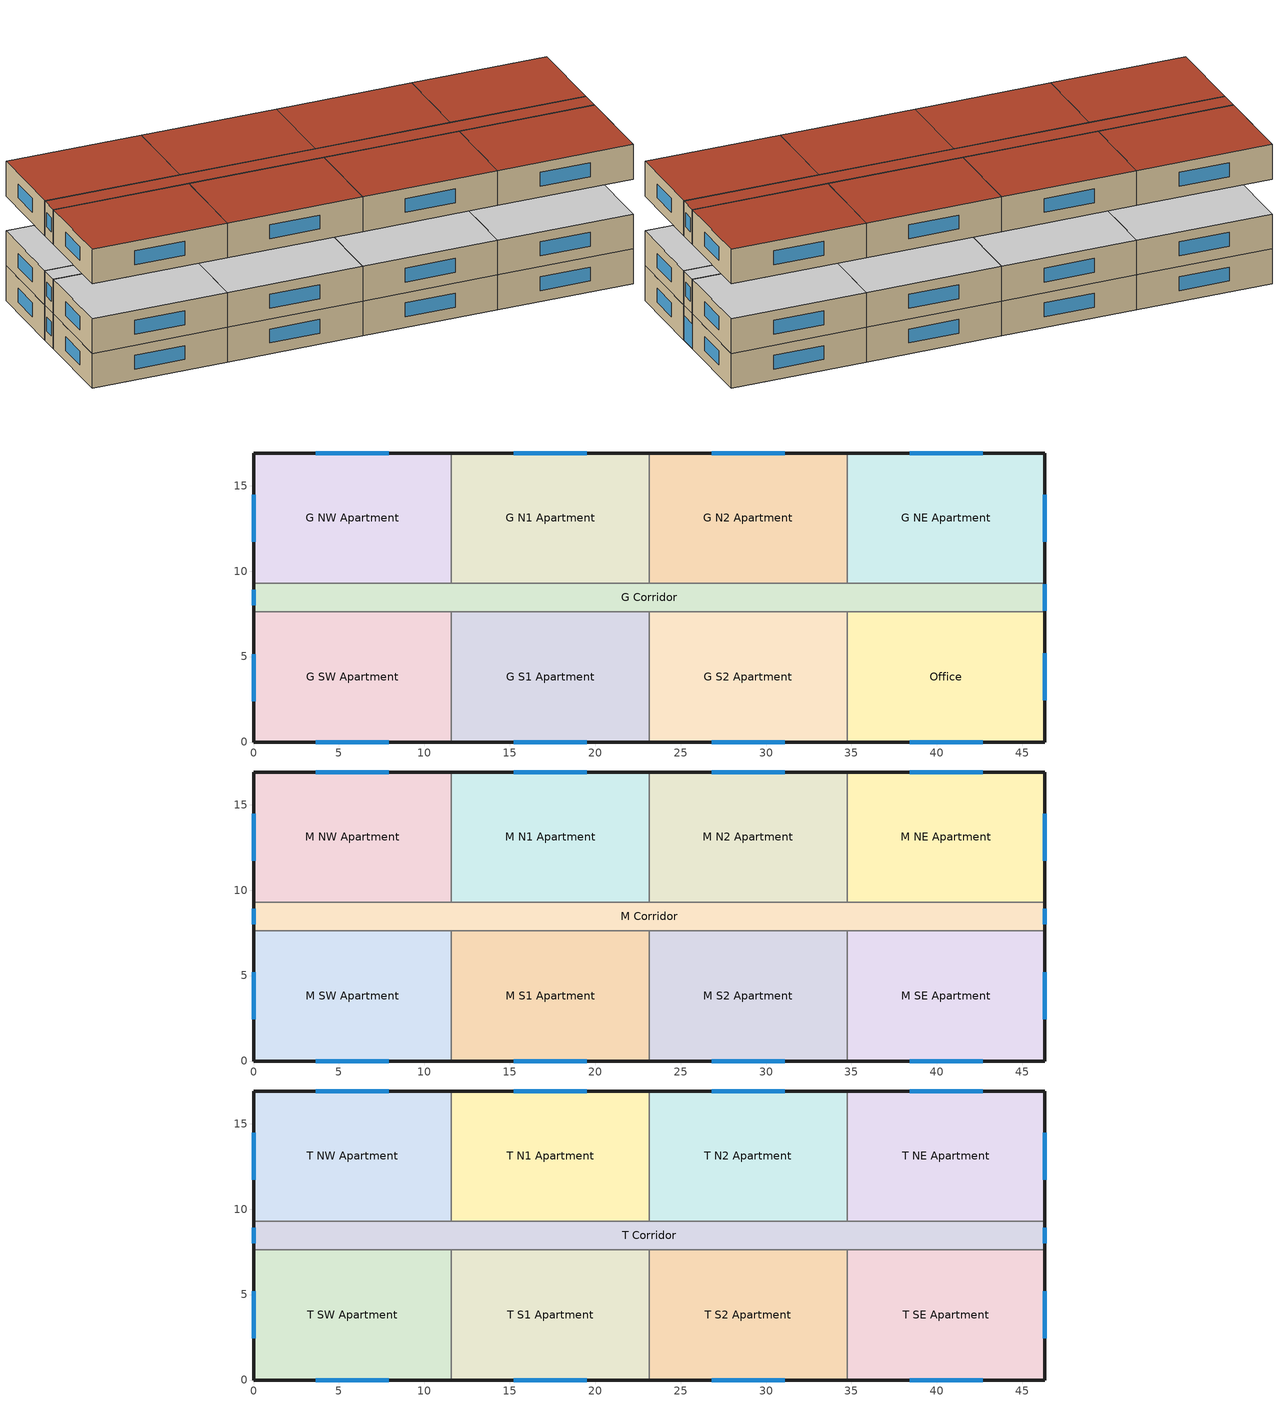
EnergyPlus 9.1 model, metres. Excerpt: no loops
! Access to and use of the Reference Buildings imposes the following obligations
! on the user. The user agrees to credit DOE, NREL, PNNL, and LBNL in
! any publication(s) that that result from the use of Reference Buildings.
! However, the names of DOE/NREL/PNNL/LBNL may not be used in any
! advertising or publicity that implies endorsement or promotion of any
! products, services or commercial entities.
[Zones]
G SW Apartment
 floor ground (ext-slab): 0,7.62 11.58,7.62 11.58,0 0,0 z0
 wall outside (Steel Frame Res Ext Wall): 0,7.62 0,0 11.58,0 z0:3.05
 wall to G Corridor (int-walls): 11.58,7.62 0,7.62 z0:3.05
 wall to G S1 Apartment (int-walls): 11.58,0 11.58,7.62 z0:3.05
 window (DarkState): 3.66,0 7.92,0 / 0,5.14 0,2.4 z0.95:2.17
 ceiling adiabatic (INT-FLOOR-UNDERSIDE): 11.58,0 11.58,7.62 0,7.62 0,0 z3.05
G NW Apartment
 floor ground (ext-slab): 0,16.92 11.58,16.92 11.58,9.3 0,9.3 z0
 wall outside (Steel Frame Res Ext Wall): 11.58,16.92 0,16.92 0,9.3 z0:3.05
 wall to G Corridor (int-walls): 0,9.3 11.58,9.3 z0:3.05
 wall to G N1 Apartment (int-walls): 11.58,9.3 11.58,16.92 z0:3.05
 window (DarkState): 7.92,16.92 3.66,16.92 / 0,14.48 0,11.73 z0.95:2.17
 ceiling adiabatic (INT-FLOOR-UNDERSIDE): 11.58,9.3 11.58,16.92 0,16.92 0,9.3 z3.05
Office
 floor ground (ext-slab): 34.75,7.62 46.33,7.62 46.33,0 34.75,0 z0
 wall outside (Steel Frame Res Ext Wall): 34.75,0 46.33,0 46.33,7.62 z0:3.05
 wall to G Corridor (int-walls): 46.33,7.62 34.75,7.62 z0:3.05
 wall to G S2 Apartment (int-walls): 34.75,7.62 34.75,0 z0:3.05
 window (DarkState): 38.4,0 42.67,0 / 46.33,2.44 46.33,5.18 z0.95:2.17
 ceiling adiabatic (INT-FLOOR-UNDERSIDE): 46.33,0 46.33,7.62 34.75,7.62 34.75,0 z3.05
G NE Apartment
 floor ground (ext-slab): 34.75,16.92 46.33,16.92 46.33,9.3 34.75,9.3 z0
 wall outside (Steel Frame Res Ext Wall): 46.33,9.3 46.33,16.92 34.75,16.92 z0:3.05
 wall to G Corridor (int-walls): 34.75,9.3 46.33,9.3 z0:3.05
 wall to G N2 Apartment (int-walls): 34.75,16.92 34.75,9.3 z0:3.05
 window (DarkState): 42.67,16.92 38.4,16.92 / 46.33,11.73 46.33,14.48 z0.95:2.17
 ceiling adiabatic (INT-FLOOR-UNDERSIDE): 46.33,9.3 46.33,16.92 34.75,16.92 34.75,9.3 z3.05
G N1 Apartment
 floor ground (ext-slab): 11.58,16.92 23.16,16.92 23.16,9.3 11.58,9.3 z0
 wall outside (Steel Frame Res Ext Wall): 23.16,16.92 11.58,16.92 z0:3.05
 wall to G Corridor (int-walls): 11.58,9.3 23.16,9.3 z0:3.05
 wall to G N2 Apartment (int-walls): 23.16,9.3 23.16,16.92 z0:3.05
 window (DarkState): 19.51,16.92 15.24,16.92 z0.95:2.17
 ceiling adiabatic (INT-FLOOR-UNDERSIDE): 23.16,9.3 23.16,16.92 11.58,16.92 11.58,9.3 z3.05
G N2 Apartment
 floor ground (ext-slab): 23.16,16.92 34.75,16.92 34.75,9.3 23.16,9.3 z0
 wall outside (Steel Frame Res Ext Wall): 34.75,16.92 23.16,16.92 z0:3.05
 wall to G Corridor (int-walls): 23.16,9.3 34.75,9.3 z0:3.05
 window (DarkState): 31.09,16.92 26.82,16.92 z0.95:2.17
 ceiling adiabatic (INT-FLOOR-UNDERSIDE): 34.75,9.3 34.75,16.92 23.16,16.92 23.16,9.3 z3.05
G S1 Apartment
 floor ground (ext-slab): 11.58,7.62 23.16,7.62 23.16,0 11.58,0 z0
 wall outside (Steel Frame Res Ext Wall): 11.58,0 23.16,0 z0:3.05
 wall to G Corridor (int-walls): 23.16,7.62 11.58,7.62 z0:3.05
 wall to G S2 Apartment (int-walls): 23.16,0 23.16,7.62 z0:3.05
 window (DarkState): 15.24,0 19.51,0 z0.95:2.17
 ceiling adiabatic (INT-FLOOR-UNDERSIDE): 23.16,0 23.16,7.62 11.58,7.62 11.58,0 z3.05
G S2 Apartment
 floor ground (ext-slab): 23.16,7.62 34.75,7.62 34.75,0 23.16,0 z0
 wall outside (Steel Frame Res Ext Wall): 23.16,0 34.75,0 z0:3.05
 wall to G Corridor (int-walls): 34.75,7.62 23.16,7.62 z0:3.05
 window (DarkState): 26.82,0 31.09,0 z0.95:2.17
 ceiling adiabatic (INT-FLOOR-UNDERSIDE): 34.75,0 34.75,7.62 23.16,7.62 23.16,0 z3.05
G Corridor
 floor ground (ext-slab): 0,9.3 46.33,9.3 46.33,7.62 0,7.62 z0
 wall outside (Steel Frame Res Ext Wall): 0,9.3 0,7.62 / 46.33,7.62 46.33,9.3 z0:3.05
 window (DarkState): 0,8.91 0,8 z0.95:2.17; 46.33,7.67 46.33,9.25 z0.03:2.13
 ceiling adiabatic (INT-FLOOR-UNDERSIDE): 46.33,7.62 46.33,9.3 0,9.3 0,7.62 z3.05
M SW Apartment
 floor adiabatic (INT-FLOOR-TOPSIDE): 0,7.62 11.58,7.62 11.58,0 0,0 z3.05
 wall outside (Steel Frame Res Ext Wall): 0,7.62 0,0 11.58,0 z3.05:6.1
 wall to M Corridor (int-walls): 11.58,7.62 0,7.62 z3.05:6.1
 wall to M S1 Apartment (int-walls): 11.58,0 11.58,7.62 z3.05:6.1
 window (DarkState): 0,5.18 0,2.44 / 3.66,0 7.92,0 z4:5.22
 ceiling adiabatic (INT-FLOOR-UNDERSIDE): 11.58,0 11.58,7.62 0,7.62 0,0 z6.1
M NW Apartment
 floor adiabatic (INT-FLOOR-TOPSIDE): 0,16.92 11.58,16.92 11.58,9.3 0,9.3 z3.05
 wall outside (Steel Frame Res Ext Wall): 11.58,16.92 0,16.92 0,9.3 z3.05:6.1
 wall to M Corridor (int-walls): 0,9.3 11.58,9.3 z3.05:6.1
 wall to M N1 Apartment (int-walls): 11.58,9.3 11.58,16.92 z3.05:6.1
 window (DarkState): 7.92,16.92 3.66,16.92 / 0,14.48 0,11.73 z4:5.22
 ceiling adiabatic (INT-FLOOR-UNDERSIDE): 11.58,9.3 11.58,16.92 0,16.92 0,9.3 z6.1
M SE Apartment
 floor adiabatic (INT-FLOOR-TOPSIDE): 34.75,7.62 46.33,7.62 46.33,0 34.75,0 z3.05
 wall outside (Steel Frame Res Ext Wall): 34.75,0 46.33,0 46.33,7.62 z3.05:6.1
 wall to M Corridor (int-walls): 46.33,7.62 34.75,7.62 z3.05:6.1
 wall to M S2 Apartment (int-walls): 34.75,7.62 34.75,0 z3.05:6.1
 window (DarkState): 46.33,2.44 46.33,5.18 / 38.4,0 42.67,0 z4:5.22
 ceiling adiabatic (INT-FLOOR-UNDERSIDE): 46.33,0 46.33,7.62 34.75,7.62 34.75,0 z6.1
M NE Apartment
 floor adiabatic (INT-FLOOR-TOPSIDE): 34.75,16.92 46.33,16.92 46.33,9.3 34.75,9.3 z3.05
 wall outside (Steel Frame Res Ext Wall): 46.33,9.3 46.33,16.92 34.75,16.92 z3.05:6.1
 wall to M Corridor (int-walls): 34.75,9.3 46.33,9.3 z3.05:6.1
 wall to M N2 Apartment (int-walls): 34.75,16.92 34.75,9.3 z3.05:6.1
 window (DarkState): 42.67,16.92 38.4,16.92 / 46.33,11.73 46.33,14.48 z4:5.22
 ceiling adiabatic (INT-FLOOR-UNDERSIDE): 46.33,9.3 46.33,16.92 34.75,16.92 34.75,9.3 z6.1
M N1 Apartment
 floor adiabatic (INT-FLOOR-TOPSIDE): 11.58,16.92 23.16,16.92 23.16,9.3 11.58,9.3 z3.05
 wall outside (Steel Frame Res Ext Wall): 23.16,16.92 11.58,16.92 z3.05:6.1
 wall to M Corridor (int-walls): 11.58,9.3 23.16,9.3 z3.05:6.1
 wall to M N2 Apartment (int-walls): 23.16,9.3 23.16,16.92 z3.05:6.1
 window (DarkState): 19.51,16.92 15.24,16.92 z4:5.22
 ceiling adiabatic (INT-FLOOR-UNDERSIDE): 23.16,9.3 23.16,16.92 11.58,16.92 11.58,9.3 z6.1
M N2 Apartment
 floor adiabatic (INT-FLOOR-TOPSIDE): 23.16,16.92 34.75,16.92 34.75,9.3 23.16,9.3 z3.05
 wall outside (Steel Frame Res Ext Wall): 34.75,16.92 23.16,16.92 z3.05:6.1
 wall to M Corridor (int-walls): 23.16,9.3 34.75,9.3 z3.05:6.1
 window (DarkState): 31.09,16.92 26.82,16.92 z4:5.22
 ceiling adiabatic (INT-FLOOR-UNDERSIDE): 34.75,9.3 34.75,16.92 23.16,16.92 23.16,9.3 z6.1
M S1 Apartment
 floor adiabatic (INT-FLOOR-TOPSIDE): 11.58,7.62 23.16,7.62 23.16,0 11.58,0 z3.05
 wall outside (Steel Frame Res Ext Wall): 11.58,0 23.16,0 z3.05:6.1
 wall to M Corridor (int-walls): 23.16,7.62 11.58,7.62 z3.05:6.1
 wall to M S2 Apartment (int-walls): 23.16,0 23.16,7.62 z3.05:6.1
 window (DarkState): 15.24,0 19.51,0 z4:5.22
 ceiling adiabatic (INT-FLOOR-UNDERSIDE): 23.16,0 23.16,7.62 11.58,7.62 11.58,0 z6.1
M S2 Apartment
 floor adiabatic (INT-FLOOR-TOPSIDE): 23.16,7.62 34.75,7.62 34.75,0 23.16,0 z3.05
 wall outside (Steel Frame Res Ext Wall): 23.16,0 34.75,0 z3.05:6.1
 wall to M Corridor (int-walls): 34.75,7.62 23.16,7.62 z3.05:6.1
 window (DarkState): 26.82,0 31.09,0 z4:5.22
 ceiling adiabatic (INT-FLOOR-UNDERSIDE): 34.75,0 34.75,7.62 23.16,7.62 23.16,0 z6.1
M Corridor
 floor adiabatic (INT-FLOOR-TOPSIDE): 0,9.3 46.33,9.3 46.33,7.62 0,7.62 z3.05
 wall outside (Steel Frame Res Ext Wall): 0,9.3 0,7.62 / 46.33,7.62 46.33,9.3 z3.05:6.1
 window (DarkState): 0,8.91 0,8 / 46.33,8 46.33,8.91 z4:5.22
 ceiling adiabatic (INT-FLOOR-UNDERSIDE): 46.33,7.62 46.33,9.3 0,9.3 0,7.62 z6.1
T SW Apartment
 floor adiabatic (INT-FLOOR-TOPSIDE): 0,7.62 11.58,7.62 11.58,0 0,0 z9.14
 wall outside (Steel Frame Res Ext Wall): 0,7.62 0,0 11.58,0 z9.14:12.19
 wall to T Corridor (int-walls): 11.58,7.62 0,7.62 z9.14:12.19
 wall to T S1 Apartment (int-walls): 11.58,0 11.58,7.62 z9.14:12.19
 window (DarkState): 0,5.18 0,2.44 / 3.66,0 7.92,0 z10.1:11.32
 roof outside (IEAD Res Roof): 11.58,0 11.58,7.62 0,7.62 0,0 z12.19
T NW Apartment
 floor adiabatic (INT-FLOOR-TOPSIDE): 0,16.92 11.58,16.92 11.58,9.3 0,9.3 z9.14
 wall outside (Steel Frame Res Ext Wall): 11.58,16.92 0,16.92 0,9.3 z9.14:12.19
 wall to T Corridor (int-walls): 0,9.3 11.58,9.3 z9.14:12.19
 wall to T N1 Apartment (int-walls): 11.58,9.3 11.58,16.92 z9.14:12.19
 window (DarkState): 7.92,16.92 3.66,16.92 / 0,14.48 0,11.73 z10.1:11.32
 roof outside (IEAD Res Roof): 11.58,9.3 11.58,16.92 0,16.92 0,9.3 z12.19
T SE Apartment
 floor adiabatic (INT-FLOOR-TOPSIDE): 34.75,7.62 46.33,7.62 46.33,0 34.75,0 z9.14
 wall outside (Steel Frame Res Ext Wall): 34.75,0 46.33,0 46.33,7.62 z9.14:12.19
 wall to T Corridor (int-walls): 46.33,7.62 34.75,7.62 z9.14:12.19
 wall to T S2 Apartment (int-walls): 34.75,7.62 34.75,0 z9.14:12.19
 window (DarkState): 46.33,2.44 46.33,5.18 / 38.4,0 42.67,0 z10.1:11.32
 roof outside (IEAD Res Roof): 46.33,0 46.33,7.62 34.75,7.62 34.75,0 z12.19
T NE Apartment
 floor adiabatic (INT-FLOOR-TOPSIDE): 34.75,16.92 46.33,16.92 46.33,9.3 34.75,9.3 z9.14
 wall outside (Steel Frame Res Ext Wall): 46.33,9.3 46.33,16.92 34.75,16.92 z9.14:12.19
 wall to T Corridor (int-walls): 34.75,9.3 46.33,9.3 z9.14:12.19
 wall to T N2 Apartment (int-walls): 34.75,16.92 34.75,9.3 z9.14:12.19
 window (DarkState): 42.67,16.92 38.4,16.92 / 46.33,11.73 46.33,14.48 z10.1:11.32
 roof outside (IEAD Res Roof): 46.33,9.3 46.33,16.92 34.75,16.92 34.75,9.3 z12.19
T N1 Apartment
 floor adiabatic (INT-FLOOR-TOPSIDE): 11.58,16.92 23.16,16.92 23.16,9.3 11.58,9.3 z9.14
 wall outside (Steel Frame Res Ext Wall): 23.16,16.92 11.58,16.92 z9.14:12.19
 wall to T Corridor (int-walls): 11.58,9.3 23.16,9.3 z9.14:12.19
 wall to T N2 Apartment (int-walls): 23.16,9.3 23.16,16.92 z9.14:12.19
 window (DarkState): 19.51,16.92 15.24,16.92 z10.1:11.32
 roof outside (IEAD Res Roof): 23.16,9.3 23.16,16.92 11.58,16.92 11.58,9.3 z12.19
T N2 Apartment
 floor adiabatic (INT-FLOOR-TOPSIDE): 23.16,16.92 34.75,16.92 34.75,9.3 23.16,9.3 z9.14
 wall outside (Steel Frame Res Ext Wall): 34.75,16.92 23.16,16.92 z9.14:12.19
 wall to T Corridor (int-walls): 23.16,9.3 34.75,9.3 z9.14:12.19
 window (DarkState): 31.09,16.92 26.82,16.92 z10.1:11.32
 roof outside (IEAD Res Roof): 34.75,9.3 34.75,16.92 23.16,16.92 23.16,9.3 z12.19
T S1 Apartment
 floor adiabatic (INT-FLOOR-TOPSIDE): 11.58,7.62 23.16,7.62 23.16,0 11.58,0 z9.14
 wall outside (Steel Frame Res Ext Wall): 11.58,0 23.16,0 z9.14:12.19
 wall to T Corridor (int-walls): 23.16,7.62 11.58,7.62 z9.14:12.19
 wall to T S2 Apartment (int-walls): 23.16,0 23.16,7.62 z9.14:12.19
 window (DarkState): 15.24,0 19.51,0 z10.1:11.32
 roof outside (IEAD Res Roof): 23.16,0 23.16,7.62 11.58,7.62 11.58,0 z12.19
T S2 Apartment
 floor adiabatic (INT-FLOOR-TOPSIDE): 23.16,7.62 34.75,7.62 34.75,0 23.16,0 z9.14
 wall outside (Steel Frame Res Ext Wall): 23.16,0 34.75,0 z9.14:12.19
 wall to T Corridor (int-walls): 34.75,7.62 23.16,7.62 z9.14:12.19
 window (DarkState): 26.82,0 31.09,0 z10.1:11.32
 roof outside (IEAD Res Roof): 34.75,0 34.75,7.62 23.16,7.62 23.16,0 z12.19
T Corridor
 floor adiabatic (INT-FLOOR-TOPSIDE): 0,9.3 46.33,9.3 46.33,7.62 0,7.62 z9.14
 wall outside (Steel Frame Res Ext Wall): 0,9.3 0,7.62 / 46.33,7.62 46.33,9.3 z9.14:12.19
 window (DarkState): 0,8.91 0,8 / 46.33,8 46.33,8.91 z10.1:11.32
 roof outside (IEAD Res Roof): 46.33,7.62 46.33,9.3 0,9.3 0,7.62 z12.19
[Building]
Ref Bldg Midrise Apartment New2004_v1.3_5.0: North Axis {deg}=0; Terrain=City; Loads Convergence Tolerance Value=0.04; Temperature Convergence Tolerance Value {deltaC}=0.2; Solar Distribution=FullInteriorAndExterior; Maximum Number of Warmup Days=25; Minimum Number of Warmup Days=6
[Site:Location]
USA FL-MIAMI: Latitude {deg}=25.78; Longitude {deg}=-80.27; Time Zone {hr}=-5; Elevation {m}=2
[SizingPeriod:DesignDay] Day of Month=21; Humidity Condition Type=Wetbulb; Barometric Pressure {Pa}=101301; Rain Indicator=No; Snow Indicator=No; Daylight Saving Time Indicator=No; Solar Model Indicator=ASHRAEClearSky
Name | Month | Day Type | Maximum Dry-Bulb Temperature {C} | Daily Dry-Bulb Temperature Range {deltaC} | Wetbulb or DewPoint at Maximum Dry-Bulb {C} | Wind Speed {m/s} | Wind Direction {deg} | Sky Clearness
MIAMI Ann Htg 99.6% Condns DB | 1 | WinterDesignDay | 8 | 0 | 8 | 4.4 | 340 | 0
MIAMI Ann Clg .4% Condns WB=>MDB | 7 | SummerDesignDay | 30.5 | 6.7 | 26.7 | 4.7 | 140 | 1
[Site:GroundTemperature:BuildingSurface]
22.509, 22.645, 22.781, 22.956, 23.052, 23.08, 23.116, 23.108, 23.133, 23.139, 23.077, 22.913
[Site:WaterMainsTemperature]
Calculation Method=CORRELATION; Annual Average Outdoor Air Temperature {C}=24.31; Maximum Difference In Monthly Average Outdoor Air Temperatures {deltaC}=8
[Material] Thermal Absorptance=0.9
Name | Roughness | Thickness {m} | Conductivity {W/m-K} | Density {kg/m3} | Specific Heat {J/kg-K} | Solar Absorptance | Visible Absorptance
Steel Frame Res Wall Insulation | MediumRough | 0.0539159 | 0.049 | 265 | 836.8 | 0.7 | 0.7
IEAD Res Roof Insulation | MediumRough | 0.124663 | 0.049 | 265 | 836.8 | 0.7 | 0.7
Std Wood 6inch | MediumSmooth | 0.15 | 0.12 | 540 | 1210 | 0.7 | 0.7
Wood Siding | MediumSmooth | 0.01 | 0.11 | 544.62 | 1210 | 0.78 | 0.78
1/2IN Gypsum | Smooth | 0.0127 | 0.16 | 784.9 | 830 | 0.92 | 0.92
HW CONCRETE; MAT-CC05 4 HW CONCRETE | Rough | 0.1016 | 1.311 | 2240 | 836.8 | 0.7 | 0.7
Roof Membrane | VeryRough | 0.0095 | 0.16 | 1121.29 | 1460 | 0.7 | 0.7
Metal Decking | MediumSmooth | 0.0015 | 45.006 | 7680 | 418.4 | 0.7 | 0.3
[Material:NoMass]
CP02 CARPET PAD: Roughness=VeryRough; Thermal Resistance {m2-K/W}=0.2165; Thermal Absorptance=0.9; Solar Absorptance=0.7; Visible Absorptance=0.8
[WindowMaterial:Glazing] Optical Data Type=SpectralAverage; Thickness {m}=0.006; Solar Transmittance at Normal Incidence=0.9; Front Side Solar Reflectance at Normal Incidence=0.09; Back Side Solar Reflectance at Normal Incidence=0.09; Visible Transmittance at Normal Incidence=0.3; Front Side Visible Reflectance at Normal Incidence=0.08; Back Side Visible Reflectance at Normal Incidence=0.11; Infrared Transmittance at Normal Incidence=0; Front Side Infrared Hemispherical Emissivity=0.1; Back Side Infrared Hemispherical Emissivity=0.1; Conductivity {W/m-K}=1
clear; dark
[Construction]
Steel Frame Res Ext Wall: Wood Siding, Steel Frame Res Wall Insulation, 1/2IN Gypsum
IEAD Res Roof: Roof Membrane, IEAD Res Roof Insulation, Metal Decking
ext-slab: HW CONCRETE, CP02 CARPET PAD
int-walls: 1/2IN Gypsum, 1/2IN Gypsum
INT-FLOOR-TOPSIDE: MAT-CC05 4 HW CONCRETE, CP02 CARPET PAD
INT-FLOOR-UNDERSIDE: CP02 CARPET PAD, MAT-CC05 4 HW CONCRETE
InteriorFurnishings: Std Wood 6inch
ClearState: clear
DarkState: dark
[Zone] Type=1; Floor Area {m2}=autocalculate; Part of Total Floor Area=Yes
Name | Multiplier
G SW Apartment; G NW Apartment; Office; G NE Apartment; G N1 Apartment; G N2 Apartment; G S1 Apartment; G S2 Apartment; T SW Apartment; T NW Apartment; T SE Apartment; T NE Apartment; T N1 Apartment; T N2 Apartment; T S1 Apartment; T S2 Apartment; T Corridor; G Corridor | 1
M SW Apartment; M NW Apartment; M SE Apartment; M NE Apartment; M N1 Apartment; M N2 Apartment; M S1 Apartment; M S2 Apartment; M Corridor | 2
[InternalMass] Construction=InteriorFurnishings
Name | Zone | Surface Area {m2}
Office Internal Mass | Office | 176.4974
G Corridor Internal Mass | G Corridor | 155.3169
M Corridor Internal Mass | M Corridor | 155.3169
T Corridor Internal Mass | T Corridor | 155.3169
G SW Apartment Internal Mass | G SW Apartment | 176.4974
G NW Apartment Internal Mass | G NW Apartment | 176.4974
G NE Apartment Internal Mass | G NE Apartment | 176.4974
G N1 Apartment Internal Mass | G N1 Apartment | 176.4974
G N2 Apartment Internal Mass | G N2 Apartment | 176.4974
G S1 Apartment Internal Mass | G S1 Apartment | 176.4974
G S2 Apartment Internal Mass | G S2 Apartment | 176.4974
M SW Apartment Internal Mass | M SW Apartment | 176.4974
M NW Apartment Internal Mass | M NW Apartment | 176.4974
M SE Apartment Internal Mass | M SE Apartment | 176.4974
M NE Apartment Internal Mass | M NE Apartment | 176.4974
M N1 Apartment Internal Mass | M N1 Apartment | 176.4974
M N2 Apartment Internal Mass | M N2 Apartment | 176.4974
M S1 Apartment Internal Mass | M S1 Apartment | 176.4974
M S2 Apartment Internal Mass | M S2 Apartment | 176.4974
T SW Apartment Internal Mass | T SW Apartment | 176.4974
T NW Apartment Internal Mass | T NW Apartment | 176.4974
T SE Apartment Internal Mass | T SE Apartment | 176.4974
T NE Apartment Internal Mass | T NE Apartment | 176.4974
T N1 Apartment Internal Mass | T N1 Apartment | 176.4974
T N2 Apartment Internal Mass | T N2 Apartment | 176.4974
T S1 Apartment Internal Mass | T S1 Apartment | 176.4974
T S2 Apartment Internal Mass | T S2 Apartment | 176.4974
[People] Number of People Calculation Method=People; Fraction Radiant=0.3; Sensible Heat Fraction=AUTOCALCULATE; Activity Level Schedule=ACTIVITY_SCH; Enable ASHRAE 55 Comfort Warnings=No; Mean Radiant Temperature Calculation Type=ZoneAveraged; Work Efficiency Schedule=WORK_EFF_SCH; Clothing Insulation Calculation Method=ClothingInsulationSchedule; Clothing Insulation Schedule=CLOTHING_SCH; Air Velocity Schedule=AIR_VELO_SCH; Thermal Comfort Model 1 Type=FANGER
Name | Zone or ZoneList | Number of People Schedule | Number of People
Office People | Office | OFF_OCC_SCH | 2
G SW Apartment People | G SW Apartment | APT_OCC_SCH | 2.5
G NW Apartment People | G NW Apartment | APT_OCC_SCH | 2.5
G NE Apartment People | G NE Apartment | APT_OCC_SCH | 2.5
G N1 Apartment People | G N1 Apartment | APT_OCC_SCH | 2.5
G N2 Apartment People | G N2 Apartment | APT_OCC_SCH | 2.5
G S1 Apartment People | G S1 Apartment | APT_OCC_SCH | 2.5
G S2 Apartment People | G S2 Apartment | APT_OCC_SCH | 2.5
M SW Apartment People | M SW Apartment | APT_OCC_SCH | 2.5
M NW Apartment People | M NW Apartment | APT_OCC_SCH | 2.5
M SE Apartment People | M SE Apartment | APT_OCC_SCH | 2.5
M NE Apartment People | M NE Apartment | APT_OCC_SCH | 2.5
M N1 Apartment People | M N1 Apartment | APT_OCC_SCH | 2.5
M N2 Apartment People | M N2 Apartment | APT_OCC_SCH | 2.5
M S1 Apartment People | M S1 Apartment | APT_OCC_SCH | 2.5
M S2 Apartment People | M S2 Apartment | APT_OCC_SCH | 2.5
T SW Apartment People | T SW Apartment | APT_OCC_SCH | 2.5
T NW Apartment People | T NW Apartment | APT_OCC_SCH | 2.5
T SE Apartment People | T SE Apartment | APT_OCC_SCH | 2.5
T NE Apartment People | T NE Apartment | APT_OCC_SCH | 2.5
T N1 Apartment People | T N1 Apartment | APT_OCC_SCH | 2.5
T N2 Apartment People | T N2 Apartment | APT_OCC_SCH | 2.5
T S1 Apartment People | T S1 Apartment | APT_OCC_SCH | 2.5
T S2 Apartment People | T S2 Apartment | APT_OCC_SCH | 2.5
[Lights] Design Level Calculation Method=Watts/Area; Return Air Fraction=0; Fraction Radiant=0.7; Fraction Visible=0.2; Fraction Replaceable=1; Return Air Fraction Calculated from Plenum Temperature=No
Name | Zone or ZoneList | Schedule | Watts per Zone Floor Area {W/m2}
Office_Lights | Office | OFF_LIGHT_SCH | 10.76
G Corridor_Lights | G Corridor | COR_LIGHT_SCH | 5.38
M Corridor_Lights | M Corridor | COR_LIGHT_SCH | 5.38
T Corridor_Lights | T Corridor | COR_LIGHT_SCH | 5.38
G SW Apartment_Lights | G SW Apartment | APT_LIGHT_SCH | 3.88
G NW Apartment_Lights | G NW Apartment | APT_LIGHT_SCH | 3.88
G NE Apartment_Lights | G NE Apartment | APT_LIGHT_SCH | 3.88
G N1 Apartment_Lights | G N1 Apartment | APT_LIGHT_SCH | 3.88
G N2 Apartment_Lights | G N2 Apartment | APT_LIGHT_SCH | 3.88
G S1 Apartment_Lights | G S1 Apartment | APT_LIGHT_SCH | 3.88
G S2 Apartment_Lights | G S2 Apartment | APT_LIGHT_SCH | 3.88
M SW Apartment_Lights | M SW Apartment | APT_LIGHT_SCH | 3.88
M NW Apartment_Lights | M NW Apartment | APT_LIGHT_SCH | 3.88
M SE Apartment_Lights | M SE Apartment | APT_LIGHT_SCH | 3.88
M NE Apartment_Lights | M NE Apartment | APT_LIGHT_SCH | 3.88
M N1 Apartment_Lights | M N1 Apartment | APT_LIGHT_SCH | 3.88
M N2 Apartment_Lights | M N2 Apartment | APT_LIGHT_SCH | 3.88
M S1 Apartment_Lights | M S1 Apartment | APT_LIGHT_SCH | 3.88
M S2 Apartment_Lights | M S2 Apartment | APT_LIGHT_SCH | 3.88
T SW Apartment_Lights | T SW Apartment | APT_LIGHT_SCH | 3.88
T NW Apartment_Lights | T NW Apartment | APT_LIGHT_SCH | 3.88
T SE Apartment_Lights | T SE Apartment | APT_LIGHT_SCH | 3.88
T NE Apartment_Lights | T NE Apartment | APT_LIGHT_SCH | 3.88
T N1 Apartment_Lights | T N1 Apartment | APT_LIGHT_SCH | 3.88
T N2 Apartment_Lights | T N2 Apartment | APT_LIGHT_SCH | 3.88
T S1 Apartment_Lights | T S1 Apartment | APT_LIGHT_SCH | 3.88
T S2 Apartment_Lights | T S2 Apartment | APT_LIGHT_SCH | 3.88
[ElectricEquipment] Fraction Latent=0
Name | Zone or ZoneList | Schedule | Design Level Calculation Method | Watts per Zone Floor Area {W/m2} | Fraction Radiant | Fraction Lost | Design Level {W}
Office_PlugMisc_Equip | Office | OFF_EQP_SCH | Watts/Area | 12.9 | 0.5 | 0
G Corridor_Elevators_Equip | G Corridor | BLDG_ELEVATORS | EquipmentLevel |  | 0 | 0.95 | 16054.9
G SW Apartment_PlugMisc_Equip | G SW Apartment | APT_EQP_SCH | Watts/Area | 5.38 | 0.5 | 0
G NW Apartment_PlugMisc_Equip | G NW Apartment | APT_EQP_SCH | Watts/Area | 5.38 | 0.5 | 0
G NE Apartment_PlugMisc_Equip | G NE Apartment | APT_EQP_SCH | Watts/Area | 5.38 | 0.5 | 0
G N1 Apartment_PlugMisc_Equip | G N1 Apartment | APT_EQP_SCH | Watts/Area | 5.38 | 0.5 | 0
G N2 Apartment_PlugMisc_Equip | G N2 Apartment | APT_EQP_SCH | Watts/Area | 5.38 | 0.5 | 0
G S1 Apartment_PlugMisc_Equip | G S1 Apartment | APT_EQP_SCH | Watts/Area | 5.38 | 0.5 | 0
G S2 Apartment_PlugMisc_Equip | G S2 Apartment | APT_EQP_SCH | Watts/Area | 5.38 | 0.5 | 0
M SW Apartment_PlugMisc_Equip | M SW Apartment | APT_EQP_SCH | Watts/Area | 5.38 | 0.5 | 0
M NW Apartment_PlugMisc_Equip | M NW Apartment | APT_EQP_SCH | Watts/Area | 5.38 | 0.5 | 0
M SE Apartment_PlugMisc_Equip | M SE Apartment | APT_EQP_SCH | Watts/Area | 5.38 | 0.5 | 0
M NE Apartment_PlugMisc_Equip | M NE Apartment | APT_EQP_SCH | Watts/Area | 5.38 | 0.5 | 0
M N1 Apartment_PlugMisc_Equip | M N1 Apartment | APT_EQP_SCH | Watts/Area | 5.38 | 0.5 | 0
M N2 Apartment_PlugMisc_Equip | M N2 Apartment | APT_EQP_SCH | Watts/Area | 5.38 | 0.5 | 0
M S1 Apartment_PlugMisc_Equip | M S1 Apartment | APT_EQP_SCH | Watts/Area | 5.38 | 0.5 | 0
M S2 Apartment_PlugMisc_Equip | M S2 Apartment | APT_EQP_SCH | Watts/Area | 5.38 | 0.5 | 0
T SW Apartment_PlugMisc_Equip | T SW Apartment | APT_EQP_SCH | Watts/Area | 5.38 | 0.5 | 0
T NW Apartment_PlugMisc_Equip | T NW Apartment | APT_EQP_SCH | Watts/Area | 5.38 | 0.5 | 0
T SE Apartment_PlugMisc_Equip | T SE Apartment | APT_EQP_SCH | Watts/Area | 5.38 | 0.5 | 0
T NE Apartment_PlugMisc_Equip | T NE Apartment | APT_EQP_SCH | Watts/Area | 5.38 | 0.5 | 0
T N1 Apartment_PlugMisc_Equip | T N1 Apartment | APT_EQP_SCH | Watts/Area | 5.38 | 0.5 | 0
T N2 Apartment_PlugMisc_Equip | T N2 Apartment | APT_EQP_SCH | Watts/Area | 5.38 | 0.5 | 0
T S1 Apartment_PlugMisc_Equip | T S1 Apartment | APT_EQP_SCH | Watts/Area | 5.38 | 0.5 | 0
T S2 Apartment_PlugMisc_Equip | T S2 Apartment | APT_EQP_SCH | Watts/Area | 5.38 | 0.5 | 0
[ZoneInfiltration:DesignFlowRate] Design Flow Rate Calculation Method=Flow/ExteriorArea; Flow per Exterior Surface Area {m3/s-m2}=0.000302; Constant Term Coefficient=1; Temperature Term Coefficient=0; Velocity Term Coefficient=0; Velocity Squared Term Coefficient=0
Name | Zone or ZoneList | Schedule
Office_Infiltration | Office | OFFICE_INFIL_SCH
G Corridor_Infiltration | G Corridor | INFIL_SCH
M Corridor_Infiltration | M Corridor | INFIL_SCH
T Corridor_Infiltration | T Corridor | INFIL_SCH
G SW Apartment_Infiltration | G SW Apartment | INFIL_SCH
G NW Apartment_Infiltration | G NW Apartment | INFIL_SCH
G NE Apartment_Infiltration | G NE Apartment | INFIL_SCH
G N1 Apartment_Infiltration | G N1 Apartment | INFIL_SCH
G N2 Apartment_Infiltration | G N2 Apartment | INFIL_SCH
G S1 Apartment_Infiltration | G S1 Apartment | INFIL_SCH
G S2 Apartment_Infiltration | G S2 Apartment | INFIL_SCH
M SW Apartment_Infiltration | M SW Apartment | INFIL_SCH
M NW Apartment_Infiltration | M NW Apartment | INFIL_SCH
M SE Apartment_Infiltration | M SE Apartment | INFIL_SCH
M NE Apartment_Infiltration | M NE Apartment | INFIL_SCH
M N1 Apartment_Infiltration | M N1 Apartment | INFIL_SCH
M N2 Apartment_Infiltration | M N2 Apartment | INFIL_SCH
M S1 Apartment_Infiltration | M S1 Apartment | INFIL_SCH
M S2 Apartment_Infiltration | M S2 Apartment | INFIL_SCH
T SW Apartment_Infiltration | T SW Apartment | INFIL_SCH
T NW Apartment_Infiltration | T NW Apartment | INFIL_SCH
T SE Apartment_Infiltration | T SE Apartment | INFIL_SCH
T NE Apartment_Infiltration | T NE Apartment | INFIL_SCH
T N1 Apartment_Infiltration | T N1 Apartment | INFIL_SCH
T N2 Apartment_Infiltration | T N2 Apartment | INFIL_SCH
T S1 Apartment_Infiltration | T S1 Apartment | INFIL_SCH
T S2 Apartment_Infiltration | T S2 Apartment | INFIL_SCH
[Exterior:Lights]
Exterior Facade Lighting: Schedule=ALWAYS_ON; Design Level {W}=5357; Control Option=AstronomicalClock
[DesignSpecification:OutdoorAir] Outdoor Air Method=Flow/Zone; Outdoor Air Flow per Person {m3/s-person}=0; Outdoor Air Flow per Zone Floor Area {m3/s-m2}=0; Outdoor Air Flow per Zone {m3/s}=0
SZ DSOA G Corridor; SZ DSOA M Corridor; SZ DSOA T Corridor
[Sizing:Zone] Zone Cooling Design Supply Air Temperature Input Method=SupplyAirTemperature; Zone Cooling Design Supply Air Temperature {C}=11.1; Zone Heating Design Supply Air Temperature Input Method=SupplyAirTemperature; Zone Heating Design Supply Air Temperature {C}=40; Zone Cooling Design Supply Air Humidity Ratio {kgWater/kgDryAir}=0.0085; Zone Heating Design Supply Air Humidity Ratio {kgWater/kgDryAir}=0.008; Cooling Design Air Flow Method=DesignDayWithLimit; Cooling Minimum Air Flow {m3/s}=0; Cooling Minimum Air Flow Fraction=0; Heating Design Air Flow Method=DesignDay; Heating Design Air Flow Rate {m3/s}=0
Name | Design Specification Outdoor Air Object
G Corridor | SZ DSOA G Corridor
M Corridor | SZ DSOA M Corridor
T Corridor | SZ DSOA T Corridor
[ZoneControl:Thermostat] Control Type Schedule=Dual Zone Control Type Sched
Name | Zone or ZoneList | Control 1
G Corridor Thermostat | G Corridor | G Corridor DualSPSched
M Corridor Thermostat | M Corridor | M Corridor DualSPSched
T Corridor Thermostat | T Corridor | T Corridor DualSPSched
[ThermostatSetpoint:DualSetpoint] Heating Setpoint Temperature Schedule=UnitHeater_HtgSP_Sch; Cooling Setpoint Temperature Schedule=UnitHeater_ClgSP_Sch
G Corridor DualSPSched; M Corridor DualSPSched; T Corridor DualSPSched
[ZoneHVAC:UnitHeater] Availability Schedule=ALWAYS_ON; Maximum Supply Air Flow Rate {m3/s}=AUTOSIZE; Supply Air Fan Operation During No Heating=No; Maximum Hot Water or Steam Flow Rate {m3/s}=AUTOSIZE; Minimum Hot Water or Steam Flow Rate {m3/s}=0; Heating Convergence Tolerance=0.001
Name | Supply Air Fan | Heating Coil
G Corridor Unit Heater | G Corridor Unit HeaterFan | G Corridor Unit Heater coil
M Corridor Unit Heater | M Corridor Unit HeaterFan | M Corridor Unit Heater coil
T Corridor Unit Heater | T Corridor Unit HeaterFan | T Corridor Unit Heater coil
[Zone equipment]
G Corridor: G Corridor Unit Heater
M Corridor: M Corridor Unit Heater
T Corridor: T Corridor Unit Heater
[Fan:ConstantVolume] Availability Schedule=ALWAYS_ON; Fan Total Efficiency=0.53625; Pressure Rise {Pa}=49.8; Maximum Flow Rate {m3/s}=AUTOSIZE; Motor Efficiency=0.825; Motor In Airstream Fraction=1
G Corridor Unit HeaterFan; M Corridor Unit HeaterFan; T Corridor Unit HeaterFan
[Coil:Heating:Electric] Availability Schedule=ALWAYS_ON; Efficiency=1; Nominal Capacity {W}=AUTOSIZE
G Corridor Unit Heater coil; M Corridor Unit Heater coil; T Corridor Unit Heater coil
[EnergyManagementSystem:Sensor]
Name | Output:Variable or Output:Meter Index Key | Output:Variable or Output:Meter
Q_G_Cor_Clg | G Corridor | Zone Predicted Sensible Load to Cooling Setpoint Heat Transfer Rate
Q_G_Cor_Htg | G Corridor | Zone Predicted Sensible Load to Heating Setpoint Heat Transfer Rate
Q_M_Cor_Clg | M Corridor | Zone Predicted Sensible Load to Cooling Setpoint Heat Transfer Rate
Q_M_Cor_Htg | M Corridor | Zone Predicted Sensible Load to Heating Setpoint Heat Transfer Rate
Q_T_Cor_Clg | T Corridor | Zone Predicted Sensible Load to Cooling Setpoint Heat Transfer Rate
Q_T_Cor_Htg | T Corridor | Zone Predicted Sensible Load to Heating Setpoint Heat Transfer Rate
[EnergyManagementSystem:Actuator] Actuated Component Type=Surface; Actuated Component Control Type=Construction State
Name | Actuated Component Unique
Act_GWindow1 | GWindow1
Act_GWindow2 | GWindow2
Act_GWindow3 | GWindow3
Act_GWindow4 | GWindow4
Act_GWindow5 | GWindow5
Act_GWindow6 | GWindow6
Act_GWindow7 | GWindow7
Act_GWindow8 | GWindow8
Act_GWindow9 | GWindow9
Act_GWindow10 | GWindow10
Act_GWindow11 | GWindow11
Act_GWindow12 | GWindow12
Act_GWindow13 | GWindow13
Act_east_door | east_door
Act_MWindow1 | MWindow1
Act_MWindow2 | MWindow2
Act_MWindow3 | MWindow3
Act_MWindow4 | MWindow4
Act_MWindow5 | MWindow5
Act_MWindow6 | MWindow6
Act_MWindow7 | MWindow7
Act_MWindow8 | MWindow8
Act_MWindow9 | MWindow9
Act_MWindow10 | MWindow10
Act_MWindow11 | MWindow11
Act_MWindow12 | MWindow12
Act_MWindow13 | MWindow13
Act_MWindow14 | MWindow14
Act_TWindow1 | TWindow1
Act_TWindow2 | TWindow2
Act_TWindow3 | TWindow3
Act_TWindow4 | TWindow4
Act_TWindow5 | TWindow5
Act_TWindow6 | TWindow6
Act_TWindow7 | TWindow7
Act_TWindow8 | TWindow8
Act_TWindow9 | TWindow9
Act_TWindow10 | TWindow10
Act_TWindow11 | TWindow11
Act_TWindow12 | TWindow12
Act_TWindow13 | TWindow13
Act_TWindow14 | TWindow14
[EnergyManagementSystem:ProgramCallingManager]
SmartWindowManager: AfterPredictorBeforeHVACManagers; SmartWindowLogic
[EnergyManagementSystem:Program]
SmartWindowLogic: IF Q_G_SW_Clg < 0; SET Act_GWindow1 = DarkID; SET Act_GWindow2 = DarkID; ELSEIF Q_G_SW_Htg > 0; SET Act_GWindow1 = ClearID; SET Act_GWindow2 = ClearID; ENDIF; IF Q_Office_Clg < 0; SET Act_GWindow3 = DarkID; SET Act_GWindow7 = DarkID; ELSEIF Q_Office_Htg > 0; SET Act_GWindow3 = ClearID; SET Act_GWindow7 = ClearID; ENDIF; IF Q_G_NW_Clg < 0; SET Act_GWindow4 = DarkID; SET Act_GWindow6 = DarkID; ELSEIF Q_G_NW_Htg > 0; SET Act_GWindow4 = ClearID; SET Act_GWindow6 = ClearID; ENDIF; IF Q_G_NE_Clg < 0; SET Act_GWindow5 = DarkID; SET Act_GWindow8 = DarkID; ELSEIF Q_G_NE_Htg > 0; SET Act_GWindow5 = ClearID; SET Act_GWindow8 = ClearID; ENDIF; IF Q_G_N1_Clg < 0; SET Act_GWindow9 = DarkID; ELSEIF Q_G_N1_Htg > 0; SET Act_GWindow9 = ClearID; ENDIF; IF Q_G_N2_Clg < 0; SET Act_GWindow10 = DarkID; ELSEIF Q_G_N2_Htg > 0; SET Act_GWindow10 = ClearID; ENDIF; IF Q_G_S1_Clg < 0; SET Act_GWindow11 = DarkID; ELSEIF Q_G_S1_Htg > 0; SET Act_GWindow11 = ClearID; ENDIF; IF Q_G_S2_Clg < 0; SET Act_GWindow12 = DarkID; ELSEIF Q_G_S2_Htg > 0; SET Act_GWindow12 = ClearID; ENDIF; IF Q_G_Cor_Clg < 0; SET Act_GWindow13 = DarkID; SET Act_east_door = DarkID; ELSEIF Q_G_Cor_Htg > 0; SET Act_GWindow13 = ClearID; SET Act_east_door = ClearID; ENDIF; IF Q_M_SW_Clg < 0; SET Act_MWindow1 = DarkID; SET Act_MWindow2 = DarkID; ELSEIF Q_M_SW_Htg > 0; SET Act_MWindow1 = ClearID; SET Act_MWindow2 = ClearID; ENDIF; IF Q_M_SE_Clg < 0; SET Act_MWindow3 = DarkID; SET Act_MWindow7 = DarkID; ELSEIF Q_M_SE_Htg > 0; SET Act_MWindow3 = ClearID; SET Act_MWindow7 = ClearID; ENDIF; IF Q_M_NW_Clg < 0; SET Act_MWindow4 = DarkID; SET Act_MWindow6 = DarkID; ELSEIF Q_M_NW_Htg > 0; SET Act_MWindow4 = ClearID; SET Act_MWindow6 = ClearID; ENDIF; IF Q_M_NE_Clg < 0; SET Act_MWindow5 = DarkID; SET Act_MWindow8 = DarkID; ELSEIF Q_M_NE_Htg > 0; SET Act_MWindow5 = ClearID; SET Act_MWindow8 = ClearID; ENDIF; IF Q_M_N1_Clg < 0; SET Act_MWindow9 = DarkID; ELSEIF Q_M_N1_Htg > 0; SET Act_MWindow9 = ClearID; ENDIF; IF Q_M_N2_Clg < 0; SET Act_MWindow10 = DarkID; ELSEIF Q_M_N2_Htg > 0; SET Act_MWindow10 = ClearID; ENDIF; IF Q_M_S1_Clg < 0; SET Act_MWindow11 = DarkID; ELSEIF Q_M_S1_Htg > 0; SET Act_MWindow11 = ClearID; ENDIF; IF Q_M_S2_Clg < 0; SET Act_MWindow12 = DarkID; ELSEIF Q_M_S2_Htg > 0; SET Act_MWindow12 = ClearID; ENDIF; IF Q_M_Cor_Clg < 0; SET Act_MWindow13 = DarkID; SET Act_MWindow14 = DarkID; ELSEIF Q_M_Cor_Htg > 0; SET Act_MWindow13 = ClearID; SET Act_MWindow14 = ClearID; ENDIF; IF Q_T_SW_Clg < 0; SET Act_TWindow1 = DarkID; SET Act_TWindow2 = DarkID; ELSEIF Q_T_SW_Htg > 0; SET Act_TWindow1 = ClearID; SET Act_TWindow2 = ClearID; ENDIF; IF Q_T_SE_Clg < 0; SET Act_TWindow3 = DarkID; SET Act_TWindow7 = DarkID; ELSEIF Q_T_SE_Htg > 0; SET Act_TWindow3 = ClearID; SET Act_TWindow7 = ClearID; ENDIF; IF Q_T_NW_Clg < 0; SET Act_TWindow4 = DarkID; SET Act_TWindow6 = DarkID; ELSEIF Q_T_NW_Htg > 0; SET Act_TWindow4 = ClearID; SET Act_TWindow6 = ClearID; ENDIF; IF Q_T_NE_Clg < 0; SET Act_TWindow5 = DarkID; SET Act_TWindow8 = DarkID; ELSEIF Q_T_NE_Htg > 0; SET Act_TWindow5 = ClearID; SET Act_TWindow8 = ClearID; ENDIF; IF Q_T_N1_Clg < 0; SET Act_TWindow9 = DarkID; ELSEIF Q_T_N1_Htg > 0; SET Act_TWindow9 = ClearID; ENDIF; IF Q_T_N2_Clg < 0; SET Act_TWindow10 = DarkID; ELSEIF Q_T_N2_Htg > 0; SET Act_TWindow10 = ClearID; ENDIF; IF Q_T_S1_Clg < 0; SET Act_TWindow11 = DarkID; ELSEIF Q_T_S1_Htg > 0; SET Act_TWindow11 = ClearID; ENDIF; IF Q_T_S2_Clg < 0; SET Act_TWindow12 = DarkID; ELSEIF Q_T_S2_Htg > 0; SET Act_TWindow12 = ClearID; ENDIF; IF Q_T_Cor_Clg < 0; SET Act_TWindow13 = DarkID; SET Act_TWindow14 = DarkID; ELSEIF Q_T_Cor_Htg > 0; SET Act_TWindow13 = ClearID; SET Act_TWindow14 = ClearID; ENDIF
[EnergyManagementSystem:ConstructionIndexVariable]
Name | Construction Object
DarkID | DarkState
ClearID | ClearState
[UtilityCost:Tariff]
Name | Output Meter | Conversion Factor Choice | Monthly Charge or Variable | Group
FPL_GSLD-1_GeneralServiceLargeDemand | Electricity:Facility | kWh | 38.12 | Comm Elect
FPL_GSD-1_GeneralServiceDemand | Electricity:Facility | kWh | 32.54 | Comm Elect
FPL_GS-1_nonDemand | Electricity:Facility | kWh | 8.37 | Comm Elect
FL_EIAMonthlyRateGas | Gas:Facility | MCF | 0 | Comm Gas
[UtilityCost:Qualify] Variable=TotalDemand; Season=Annual; Threshold Test=Count
Name | Utility Cost Qualify | Tariff | Qualify Type | Threshold Value or Variable | Number of Months
 | MaxDemand3000kw | FPL_GSLD-1_GeneralServiceLargeDemand | Maximum | 3000 | 1
 | MinDemand500kw | FPL_GSLD-1_GeneralServiceLargeDemand | Minimum | 500 | 12
 | MaxDemand500kw | FPL_GSD-1_GeneralServiceDemand | Maximum | 500 | 1
 | MinDemand20kw | FPL_GSD-1_GeneralServiceDemand | Minimum | 20 | 12
 | MaxDemand20kw | FPL_GS-1_nonDemand | Maximum | 20 | 1
[UtilityCost:Charge:Simple] Season=Annual
Name | Utility Cost Charge Simple | Tariff | Source Variable | Category Variable | Cost per Unit Value or Variable
 | Non-fuelEnergyCharge | FPL_GSLD-1_GeneralServiceLargeDemand | totalEnergy | EnergyCharges | 0.0108
 | fuelEnergyCharge | FPL_GSLD-1_GeneralServiceLargeDemand | totalEnergy | EnergyCharges | 0.04
 | ConservationEnergyCharge | FPL_GSLD-1_GeneralServiceLargeDemand | totalEnergy | EnergyCharges | 0.0012
 | EnvironmentalEnergyCharge | FPL_GSLD-1_GeneralServiceLargeDemand | totalEnergy | EnergyCharges | 0.0002
 | TaxofEightPercent | FPL_GSLD-1_GeneralServiceLargeDemand | SubTotal | Taxes | 0.08
 | Non-fuelEnergyCharge | FPL_GSD-1_GeneralServiceDemand | totalEnergy | EnergyCharges | 0.0137
 | fuelEnergyCharge | FPL_GSD-1_GeneralServiceDemand | totalEnergy | EnergyCharges | 0.0401
 | ConservationEnergyCharge | FPL_GSD-1_GeneralServiceDemand | totalEnergy | EnergyCharges | 0.0013
 | EnvironmentalEnergyCharge | FPL_GSD-1_GeneralServiceDemand | totalEnergy | EnergyCharges | 0.0002
 | TaxofEightPercent | FPL_GSD-1_GeneralServiceDemand | SubTotal | Taxes | 0.08
 | Non-fuelEnergyCharge | FPL_GS-1_nonDemand | totalEnergy | EnergyCharges | 0.0386
 | fuelEnergyCharge | FPL_GS-1_nonDemand | totalEnergy | EnergyCharges | 0.0409
 | Conservation | FPL_GS-1_nonDemand | totalEnergy | EnergyCharges | 0.0014
 | Capacity | FPL_GS-1_nonDemand | totalEnergy | EnergyCharges | 0.0063
 | Capacity | FPL_GS-1_nonDemand | totalEnergy | EnergyCharges | 0.0002
 | TaxofEightPercent | FPL_GS-1_nonDemand | SubTotal | Taxes | 0.08
 | MonthlyRateGasCharge | FL_EIAMonthlyRateGas | totalEnergy | EnergyCharges | FL_MonthlyGasRates
 | TaxofEightPercent | FL_EIAMonthlyRateGas | SubTotal | Taxes | 0.08
[UtilityCost:Charge:Block] Source Variable=totalDemand; Season=Annual; Category Variable=DemandCharges
Name | Utility Cost Charge Block | Tariff | Block Size 1 Value or Variable | Block 1 Cost per Unit Value or Variable | Block Size 2 Value or Variable | Block 2 Cost per Unit Value or Variable
 | AnnualDemandBaseCharge | FPL_GSLD-1_GeneralServiceLargeDemand | remaining | 5.81
 | AnnualDemandCapacityCharge | FPL_GSLD-1_GeneralServiceLargeDemand | remaining | 2.53
 | AnnualDemandBaseCharge | FPL_GSD-1_GeneralServiceDemand | 10 | 0 | remaining | 5.81
 | AnnualDemandCapacityCharge | FPL_GSD-1_GeneralServiceDemand | 10 | 0 | remaining | 2.51
[UtilityCost:Variable]
FL_MonthlyGasRates: Tariff=FL_EIAMonthlyRateGas; Variable Type=Currency; January Value=11.16; February Value=11.29; March Value=11.27; April Value=11.16; May Value=11.32; June Value=11.63; July Value=11.78; August Value=11.31; September Value=11.34; October Value=11.12; November Value=10.36; December Value=10.74
[Schedule:Compact]
ALWAYS_ON; INFIL_SCH; COR_LIGHT_SCH: Through: 12/31, For: AllDays, Until: 24:00, 1
BLDG_ELEVATORS: Through: 12/31, For: AllDays, Until: 04:00, 0.05, Until: 05:00, 0.1, Until: 06:00, 0.2, Until: 07:00, 0.4, Until: 09:00, 0.5, Until: 10:00, 0.35, Until: 16:00, 0.15, Until: 17:00, 0.35, Until: 19:00, 0.5, Until: 21:00, 0.4, Until: 22:00, 0.3, Until: 23:00, 0.2, Until: 24:00, 0.1
OFFICE_INFIL_SCH: Through: 12/31, For: Weekdays, Until: 8:00, 1, Until: 17:00, 0.25, Until: 24:00, 1, For AllOtherDays, Until: 24:00, 1
APT_OCC_SCH: Through: 12/31, For: AllDays, Until: 7:00, 1, Until: 8:00, 0.85, Until: 9:00, 0.39, Until: 16:00, 0.25, Until: 17:00, 0.3, Until: 18:00, 0.52, Until: 21:00, 0.87, Until: 24:00, 1
OFF_OCC_SCH: Through: 12/31, For: Weekdays SummerDesignDay WinterDesignDay, Until: 8:00, 0, Until: 12:00, 1, Until: 13:00, 0.5, Until: 17:00, 1, Until: 24:00, 0, For AllOtherDays, Until: 24:00, 0
APT_LIGHT_SCH: Through: 12/31, For: AllDays, Until: 04:00, 0.067, Until: 05:00, 0.187, Until: 06:00, 0.394, Until: 07:00, 0.44, Until: 08:00, 0.393, Until: 09:00, 0.172, Until: 15:00, 0.119, Until: 16:00, 0.206, Until: 17:00, 0.439, Until: 18:00, 0.616, Until: 19:00, 0.829, Until: 20:00, 0.986, Until: 21:00, 1, Until: 22:00, 0.692, Until: 23:00, 0.384, Until: 24:00, 0.16
OFF_LIGHT_SCH: Through: 12/31, For: Weekdays SummerDesignDay, Until: 08:00, 0.18, Until: 12:00, 0.9, Until: 13:00, 0.8, Until: 17:00, 0.9, Until: 24:00, 0.18, For: AllOtherDays, Until: 24:00, 0.18
APT_EQP_SCH: Through: 12/31, For: AllDays, Until: 1:00, 0.45, Until: 2:00, 0.41, Until: 3:00, 0.39, Until: 5:00, 0.38, Until: 6:00, 0.43, Until: 7:00, 0.54, Until: 8:00, 0.65, Until: 9:00, 0.66, Until: 10:00, 0.67, Until: 11:00, 0.69, Until: 12:00, 0.7, Until: 13:00, 0.69, Until: 14:00, 0.66, Until: 15:00, 0.65, Until: 16:00, 0.68, Until: 17:00, 0.8, Until: 19:00, 1, Until: 20:00, 0.93, Until: 21:00, 0.89, Until: 22:00, 0.85, Until: 23:00, 0.71, Until: 24:00, 0.58
OFF_EQP_SCH: Through: 12/31, For: Weekdays SummerDesignDay, Until: 7:00, 0.33, Until: 8:00, 0.5, Until: 12:00, 1, Until: 13:00, 0.94, Until: 17:00, 1, Until: 18:00, 0.5, Until: 24:00, 0.33, For AllOtherDays, Until: 24:00, 0.33
ACTIVITY_SCH: Through: 12/31, For: AllDays, Until: 24:00, 120
WORK_EFF_SCH: Through: 12/31, For: AllDays, Until: 24:00, 0
AIR_VELO_SCH: Through: 12/31, For: AllDays, Until: 24:00, 0.2
CLOTHING_SCH: Through: 04/30, For: AllDays, Until: 24:00, 1, Through: 09/30, For: AllDays, Until: 24:00, 0.5, Through: 12/31, For: AllDays, Until: 24:00, 1
UnitHeater_ClgSP_Sch: THROUGH: 12/31, FOR:AllDays, UNTIL: 24:00, 40
UnitHeater_HtgSP_Sch: THROUGH: 12/31, FOR:AllDays, UNTIL: 24:00, 15.6
Dual Zone Control Type Sched: Through: 12/31, For: AllDays, Until: 24:00, 4
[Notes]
DOE Commercial Reference Building
Midrise Apartment building, new construction 90.1-2004
EnergyPlus Version 5.0
ASHRAE Standards 90.1-2004 and 62-1999
Description:  Four story apartment building, 31 apartments plus office
Form:         Area = 3,135 m2 (33,742 ft2); Number of Stories = 4; Shape = rectangle; Aspect ratio = 2.74
Envelope:     Envelope thermal properties vary with climate according to ASHRAE Standard 90.1-2004 residential.
Opaque constructions: Steel frame wall; Insulation entirely above deck; slab-on-grade floor
Windows: window-to-wall ratio = 15.0%,
Infiltration in perimeter zones only
= 0.4 cfm/ft2 above grade wall area at 0.3 in wc (75 Pa) adjusted to 0.016 in wc (4 Pa).
Office: 25% of full value when ventilation system on.
HVAC:         Split system units in each apartment, office; DX cooling and gas furnace
Economizer per 90.1-2004 for office system only
Int. gains:   W/m2 (W/ft2)  lights        elec plug     gas plug
Elevators:    1 @ 20 HP, 91% motor efficiency
Detached Shading:               None
Daylight:                       None
Natural Ventilation:            None
Zonal Equipment:                ZoneHVAC:UnitHeater (corridor zones))
Air Primary Loops:              SPLITSYSTEMAC:1; SPLITSYSTEMAC:2;...
Plant Loops:                    SHWSys1
System Equipment Autosize:      Yes
Purchased Cooling:              None
Purchased Heating:              None
Coils:                          Coil:Cooling:DX:SingleSpeed; Coil:Heating:Gas (apartment zones)
Coil:Heating:Electric (corridor zones)
Pumps:                          None
Boilers:                        None
Chillers:                       None
Reference citation for the Commercial Reference Buildings:
Deru, M.; Field, K.; Studer, D.; Benne, K.; Griffith, B.; Torcellini, P;
Halverson, M.; Winiarski, D.; Liu, B.; Rosenberg, M.; Huang, J.;
Yazdanian, M.; Crawley, D. (2010).
U.S. Department of Energy Commercial Reference Building Models of the National Building Stock.
Washington, DC: U.S. Department of Energy, Energy Efficiency and
Renewable Energy, Office of Building Technologies.
***GENERAL SIMULATION PARAMETERS***
Number of Zones: 27
***MISC SIMULATION PARAMETERS***
